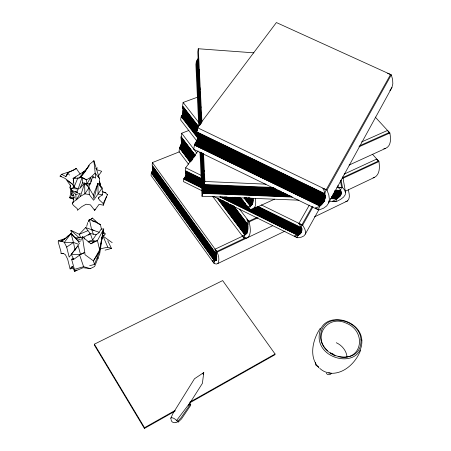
<?xml version="1.0" encoding="UTF-8"?>
<svg xmlns="http://www.w3.org/2000/svg" width="451" height="451" viewBox="0 0 451 451"><rect width="100%" height="100%" fill="white"/><g stroke="black" fill="none" stroke-linecap="round" stroke-linejoin="round"><path stroke-width="0.68" d="M189.685 402.878L274.732 354.847L275.082 354.024L222.659 280.584L94.372 344.181L94.349 345.049L144.41 428.45L175.005 411.171M298.906 223.459L300.941 226.938L301.837 229.863L301.612 232.226L300.265 234.024L297.829 235.253L294.317 235.912L297.914 237.784L301.488 237.119L303.974 235.879L305.35 234.063L305.592 231.679L304.696 228.719L302.649 225.201L298.906 223.459L309.318 205.12M152.415 162.574L152.139 165.196L216.209 253.862L216.784 251.461L152.415 162.574L179.335 151.852M151.711 172.485L151.767 171.91L215.341 260.357L215.471 259.827M151.925 172.119L151.987 171.543L215.685 260.12L215.809 259.596M152.472 166.853L152.41 167.439L216.796 256.67L216.666 257.205L152.692 168.505M152.173 171.803L152.235 171.228L216.192 260.12L216.649 257.91L152.63 169.086L152.799 167.981M152.776 169.294L152.585 171.042L216.317 259.59M152.573 171.684L152.635 171.109M85.853 184.696L86.981 183.985L86.434 179.864L82.121 177.339L73.451 178.765L73.242 180.547L73.795 182.283M198.034 96.988L183.123 102.467L182.621 106.036L198.728 126.714M181.792 116.042L181.888 115.383L197.515 135.599M182.858 108.42L182.762 109.097L197.386 127.909M182.091 115.642L182.187 114.982L196.839 133.924M182.255 115.061L182.351 114.402L196.952 133.27M182.965 111.211L182.723 112.491L196.946 130.835M182.593 114.712L182.88 112.705M188.879 130.452L181.68 133.237L181.139 136.974L194.973 155.183M253.902 52.84L198.277 48.753L197.792 51.955L201.293 123.095M198.164 58.337L201.197 122.965M342.777 176.741L345.556 192.447L345.19 194.809L343.572 197.098L340.725 199.308L336.655 201.439L332.635 201.185L336.643 199.083L339.451 196.895L341.029 194.635L341.373 192.301L340.46 189.905L338.273 187.453L337.923 185.395M106.537 196.484L103.364 205.188L99.09 204.314L94.665 210.375L90.442 204.867L86.107 204.224L81.761 206.643L77.448 210.301L77.217 208.627L73.479 205.397L72.267 203.734L73.124 201.969L74.032 196.219L70.903 188.608L73.992 187.272L77.786 178.111M186.032 175.698L183.974 178.545L183.478 181.612L202.071 190.79M198.04 150.893L185.677 167.789L185.231 170.596L201.642 178.658M144.41 428.45L144.534 427.695L94.372 344.181M184.521 178.81L184.617 178.196L201.952 186.731M185.62 171.949L185.519 172.575L201.563 180.462M184.893 178.325L185.09 177.091L185.919 175.952M185.795 172.716L185.592 173.968L201.608 181.843M185.367 177.22L185.468 176.606L202.133 184.809M185.868 174.109L185.773 174.729L201.766 182.604M185.744 176.736L186.049 174.87M73.682 195.058L72.081 195.976L70.001 187.661L70.435 184.983M197.482 140.374L194.556 144.32L193.71 149.32L318.271 209.89L319.81 205.972L194.415 145.104M197.329 127.633L196.529 132.555L324.41 194.296L326.186 189.713L390.589 74.477L276.395 22.55L197.329 127.633L326.186 189.713M196.484 141.823L194.99 144.348L320.593 205.295L321.614 203.452M197.888 139.246L195.678 142.781L321.653 203.858L322.595 201.969M197.188 140.25L196.23 142.093L322.397 203.243L323.418 201.4M197.042 139.793L196.918 140.509L323.457 201.794L323.722 201.123L197.042 139.793L197.876 138.66M89.67 265.735L94.501 264.393L99.479 251.495L103.279 230.292L99.71 253.755L94.665 266.468L90.352 268.644L83.108 267.702L74.584 271.344L72.25 266.473L70.108 268.943L67.667 259.218L65.361 254.64L63.179 253.338L61.082 253.389L60.902 251.416L58.168 241.888L58.54 240.766L65.795 238.28L68.507 235.45M298.917 200.193L202.037 196.27L202.595 193.372L200.661 152.466M273.424 187.481L204.314 184.493L204.895 181.488L203.497 153.413M73.451 199.15L69.764 197.775L71.038 191.275M291.735 196.704L203.119 193.045L201.326 152.37M201.721 152.41L203.491 192.397L201.563 152.376M275.86 188.766L204.777 185.716L204.906 185.045L274.293 188.033M202.257 153.154L203.976 191.748L202.099 153.126M276.863 189.482L204.991 186.404L205.12 185.733M94.501 264.393L93.442 260.892L99.66 249.86L103.753 228.973L101.221 229.074L98.645 232.981L96.187 234.667L92.59 240.056L88.086 241.556M202.871 153.904L204.545 191.106L202.713 153.876M205.588 185.716L205.526 187.785L280.195 190.959M205.763 187.12L205.893 186.449M284.282 193.118L205.476 189.803L205.763 185.694M328.678 202.899L329.388 199.28L328.835 195.029L327.003 190.147L322.831 188.292C327.714 195.649 324.658 206.445 315.288 207.821L319.223 209.884L323.564 208.204L326.727 205.876L328.678 202.899L391.913 87.528L392.832 83.824L392.635 79.59L391.305 74.838L387.606 73.321M103.364 205.188L103.206 203.502L99.648 200.238L98.527 198.558L98.797 197.211M214.507 260.977L213.949 263.299L151.046 175.478L151.316 172.947L214.507 260.977L216.384 260.075M216.311 260.035L215.042 260.644L215.166 260.12M216.317 255.283L216.446 254.747L152.387 166.058L152.325 166.644L216.486 255.52L216.356 256.055M216.486 257.673L216.615 257.138M94.276 197.527L97.912 183.269L102.174 187.96L102.428 194.911L99.451 196.783L98.527 198.558M101.171 241.64L102.749 235.501L104.564 235.118M101.689 239.577L102.749 235.501L104.096 235.388M74.071 187.041L72.357 184.093L65.012 178.365L60.062 176.127L61.567 174.306L65.885 176.566L67.131 174.746L67.774 172.316L73.333 170.343L76.258 168.46L80.199 174.103M250.903 205.515L250.733 206.13L244.284 197.78M251.263 205.143L251.094 205.757L244.876 197.718M253.045 198.66L252.87 199.291L252.008 198.186M251.669 204.827L251.5 205.442L245.502 197.679M251.923 204.303L251.754 204.923L246.094 197.617M252.785 201.163L253.124 199.889L251.833 198.226M252.543 202.55L252.949 201.371L250.356 198.034M170.912 418.77A3.642 1.342 33.2 0 1 172.671 417.902A3.642 1.342 33.2 0 1 176.555 420.524L189.488 403.448L190.429 404.186L190.581 405.483L181.499 418.928L178.286 421.989L177.074 421.837A3.642 1.342 33.2 0 1 176.132 422.288M256.963 217.433L248.766 221.238L247.695 225.077L233.274 206.084M81.637 239.475L82.409 236.769L90.899 243.749L97.433 240.597L103.753 228.973M86.654 226.447L87.742 222.591M219.541 199.218L245.789 234.058L245.947 233.5L247.216 232.902M94.665 210.375L95.065 209.05M101.419 229.26L100.432 224.485L89.343 219.321L88.244 221.464L89.287 220.612M73.124 201.969L76.056 200.103L80.441 196.326L84.63 182.999L89.033 187.74L93.312 195.255L93.481 198.372M78.762 178.472L89.146 165.697L80.836 176.893L82.121 177.339L76.873 192.605M70.001 187.661L70.598 185.902L66.658 180.062L72.357 184.093M203.13 374.386L203.762 372.565L194.488 378.755L172.857 413.618L170.833 418.184M67.131 174.746L67.813 172.936L76.258 168.46M298.173 234.824L297.091 237.677L213.312 196.337M312.272 206.434L301.911 224.812L300.93 227.428L258.051 206.366M300.947 228.618L301.167 228.031L257.566 206.614M298.957 234.531L298.742 235.101L221.12 196.845M299.678 233.517L299.244 234.667L222.518 196.867M301.899 228.223L300.772 230.613L301.809 228.77M250.226 209.163L299.966 233.657L301.82 230.252M302.097 228.911L300.845 231.335L301.877 229.491M251.303 209.01L300.473 233.218L301.133 231.481L253.423 208.007M93.312 195.255L97.912 183.269L98.081 193.981L93.588 200.244L89.275 194.522L89.033 187.74L88.39 187.926M194.437 145.025L319.849 205.904L320.109 205.244L194.556 144.32M324.077 195.136L324.348 194.454L196.495 132.724L196.371 133.457L324.077 195.136L324.765 193.907M320.593 205.295L321.535 203.407M324.173 196.185L324.444 195.508L196.754 133.829L196.63 134.561L324.173 196.185L324.861 194.956M321.591 204.015L195.649 142.95L195.531 143.66L321.326 204.675L322.674 202.014M324.528 196.551L197.002 134.928L196.878 135.655L324.263 197.228L325.216 195.322M322.397 203.243L322.657 202.578L196.348 141.377M324.619 197.594L197.25 136.022L197.126 136.743L324.354 198.265L325.306 196.36M323.401 201.952L196.895 140.684L196.777 141.4L323.136 202.623L324.083 200.723M324.714 198.632L197.499 137.115L197.38 137.837L324.449 199.308L325.397 197.403M324.201 201.169L324.466 200.498L197.589 139.094L197.465 139.81L324.201 201.169L324.878 199.934M88.638 187.295L92.895 176.6L95.713 178.151L93.893 160.703L89.495 164.423L85.126 171.73L80.836 176.893L86.434 179.864L90.758 177.288L95.138 173.116L99.327 178.28L100.06 186.235M76.941 269.952L74.584 271.344L74.438 269.382L71.737 259.759L72.171 258.682L73.71 259.376L80.537 254.494L84.777 252.47L82.409 236.769M315.474 362.418L315.537 364.797L317.425 366.347M93.391 161.943L93.893 160.703L99.327 178.28M340.443 180.625L341.632 187.481L340.432 190.373L335.595 190.164M337.714 197.955L337.449 198.587L331.119 198.327M338.211 197.329L337.946 197.966L331.378 197.696M340.606 191.545L340.877 190.903L334.569 190.626M338.814 196.709L338.549 197.341L331.536 197.053M340.663 192.205L340.928 191.562L334.597 191.292M339.49 196.089L339.225 196.721L331.508 196.399M360.687 350.106C355.884 362.852 343.149 375.215 328.638 373.062M340.871 193.53L341.142 192.887M340.387 195.469L341.193 193.547L333.481 193.22M65.885 176.566L67.774 172.316L61.567 174.306M331.412 373.157C330.555 375.311 327.189 375.255 326.321 373.135M389.128 133.006L389.382 132.447L375.243 117.074M103.206 203.502L107.496 194.725L107.146 194.251M82.121 177.339L82.646 182.79L79.669 188.614L84.63 182.999L84.861 193.845L80.441 196.326M203.113 373.766L203.762 372.565L202.42 383.305L188.377 405.438M215.054 249.194C215.837 252.757 217.94 257.014 215.798 260.464L214.383 261.011L212.353 260.661L214.428 263.649L216.497 264.021L217.946 263.48C220.139 258.953 218.092 252.893 215.054 249.194L243.038 235.974M323.136 202.623L324.5 200.165M324.263 197.228L325.289 195.384M319.849 205.904L320.531 204.675M324.354 198.265L325.036 197.036M321.326 204.675L322.69 202.223M324.449 199.308L325.132 198.079M305.35 234.063L318.913 209.608M327.003 190.147L391.305 74.838M299.301 233.917L299.988 232.688M300.152 232.863L299.464 234.097L223.989 196.912M299.966 233.657L301.601 230.833M301.725 230.799L300.693 232.643L252.735 209.038M300.473 233.218L301.849 230.765M302.649 225.201L312.994 206.812M301.612 228.076L300.924 229.3L301.144 228.713L256.76 206.902M301.68 228.804L300.992 230.033L255.627 207.725M82.646 182.79L86.981 183.985L90.758 177.288L91.187 182.012M76.755 198.981L80.233 193.383L75.847 194.398L71.461 190.345L77.465 192.594M389.901 90.69L391.913 87.528M99.479 251.495L93.442 260.892L85.053 254.747L84.777 252.47L79.556 254.77L83.598 266.682L90.352 268.644M203.023 373.716L203.762 372.565L202.933 373.546M73.936 198.891L69.764 197.775L70.508 196.636M72.267 203.734L73.423 201.975M102.174 187.96L98.081 193.981L102.428 194.911M89.033 187.74L84.861 193.845L89.275 194.522M190.429 404.186L181.043 417.756L177.919 421.048L176.555 420.524M320.345 328.17C312.802 339.31 308.411 357.057 318.942 367.74M98.014 176.397L101.655 171.29L96.711 169.683M185.936 176.099L183.907 178.9L201.963 187.802M185.44 177.057L183.878 179.154L201.524 187.858M186.229 175.997L184.995 177.711L201.975 186.077M194.826 144.545L196.106 142.775M79.438 243.67L77.781 240.625L71.01 233.477L64.318 242.429L66.669 247.08L69.161 257.098L78.119 245.57L80.537 254.494L71.331 254.415L73.71 259.376M314.454 216.886L347.625 200.87C350.5 197.899 349.057 193.338 348.335 189.786M71.297 254.353L78.119 245.57M67.594 236.871L68.501 235.811M72.402 266.327L70.108 268.943L73.287 267.956M99.237 232.316L85.662 227.586L79.258 234.306L80.526 237.384M90.612 219.648L92.416 218.059L98.792 223.938L100.432 224.485M76.337 191.072L75.469 191.929L77.155 192.346M82.482 173.015L84.844 170.952L72.842 178.54M58.54 240.766L59.977 241.353L62.103 241.184L71.01 233.477L77.781 240.625L80.301 241.742M90.33 219.761L92.416 218.059M88.114 235.163L90.301 233.601L96.187 234.667M66.669 247.08L73.462 242.452L78.897 244.442M345.1 191.359L374.262 177.502C380.069 174.593 379.736 167.033 378.953 161.548L376.619 159.102L344.119 174.12M253.22 198.35L252.943 202.803L251.855 204.968L250.079 206.197L247.633 206.49L249.899 209.568L252.391 209.287L254.212 208.058L255.328 205.87L255.723 202.73L255.396 198.637M90.848 243.839L94.975 241.15L97.433 240.597L99.66 249.86M71.737 259.759L73.412 258.694M349.085 165.072L385.605 148.373C391.485 145.814 390.825 138.22 389.856 133L387.398 130.486L361.527 141.986M87.066 185.801L90.702 183.715M144.534 427.695L175.18 410.404M189.888 402.1L275.082 354.024M81.135 240.191L75.486 237.936L83.835 237.113L90.301 233.601L92.59 240.056L94.975 241.15L88.187 241.956M73.457 178.297L75.836 177.085M60.586 241.043L65.468 238.556M217.946 263.48L285.077 231.07M175.929 422.26C173.894 423.596 170.963 421.82 171.07 419.43M216.187 259.872L214.918 260.481L214.794 261.005L151.542 172.913L151.604 172.338L215.042 260.644M216.784 251.461L245.423 237.874M244.521 238.427L246.956 237.976L248.749 236.606C251.483 232.152 250.046 226.65 249.206 221.853L246.945 219.034C247.779 223.775 249.2 229.198 246.534 233.612L244.775 234.982L242.39 235.445L244.521 238.427L245.784 237.829M217.207 252.07L272.466 225.821M245.789 234.058L247.058 233.46M342.247 177.841L378.507 161.007L372.475 154.248M249.206 221.853L258.034 217.748M342.692 178.399L378.953 161.548M252.391 209.287L274.512 199.173M359.712 145.701L389.382 132.447M358.923 146.834L389.856 133M90.301 233.601L87.973 230.647L79.258 234.306L70.903 230.309L71.579 233.629M345.776 201.62L347.625 200.87M107.75 240.755L111.459 248.383L105.145 250.147M95.674 168.533L97.647 167.935M74.438 269.382L83.598 266.682M373.084 177.807L374.262 177.502M100.556 248.783L107.772 247.182L111.459 248.383M383.807 148.723L385.605 148.373M86.981 183.985L90.685 183.456M69.764 197.775L74.511 197.346M61.359 241.251L62.74 241.15M61.082 253.389L63.704 253.383M75.103 250.367L73.462 242.452L64.318 242.429L62.103 241.184M338.273 187.453L342.456 187.543L344.643 190.023L345.556 192.447M328.717 201.4L335.724 201.687L336.886 198.902L330.549 198.643M283.679 192.43L205.605 189.138L205.464 186.325M332.917 194.505L340.657 194.832M332.658 195.148L340.494 195.48L340.223 196.112L332.472 195.796M204.675 190.446L286.176 193.851M204.106 191.089L287.315 194.556M203.621 191.737L289.142 195.294M203.243 192.391L290.782 196.01M202.595 193.372L292.333 197.07M204.895 181.488L266 184.166M336.779 187.272L341.632 187.481M334.332 191.934L341.514 192.244L341.244 192.887L334.123 192.588M205.656 187.114L278.769 190.226M281.385 191.669L205.735 188.473L205.628 186.359M333.221 193.868L340.928 194.189M330.228 372.853C326.293 372.881 322.617 370.987 319.753 368.388M92.348 220.939L95.753 221.244M338.154 356.6C362.384 362.209 367.125 331.519 346.436 323.277C327.629 314.014 311.703 336.92 327.764 350.901M103.555 192.092L105.923 192.594M190.44 404.677L190.779 404.784M330.352 352.817L332.996 353.956L335.138 355.969M60.062 176.127L61.325 176.578M102.292 191.466L105.731 193.067L107.496 194.725M196.647 131.816L324.681 193.609M196.591 132.075L324.568 193.851M195.796 142.065L321.913 203.192M195.108 143.638L320.853 204.63M89.343 219.321L91.559 229.35L94 230.546M185.677 167.789L201.631 175.614M261.338 204.906L301.911 224.812M201.326 178.985L185.53 171.222L185.434 171.854L201.4 179.701M238.607 197.301L241.77 198.852M237.192 197.284L243.066 200.176M235.619 197.205L243.534 201.09M255.802 207.122L301.212 229.446M185.694 173.342L201.445 181.088M234.21 197.194L244.916 202.46M232.801 197.183L245.383 203.373M254.482 207.849L301.059 230.754M231.927 197.437L245.834 204.275M185.947 175.49L201.738 183.264M230.162 197.25L247.216 205.645M252.904 208.435L300.913 232.062M185.846 176.115L201.62 183.884M228.753 197.234L247.684 206.552M226.436 196.777L248.501 207.635M185.09 177.091L202.093 185.462M225.038 196.754L249.313 208.712M183.974 178.545L201.642 187.25M220.15 196.766L298.038 235.157M219.8 196.867L297.959 235.394M336.277 342.721C341.937 345.263 346.419 350.647 347.05 356.921M330.803 353.392L334.484 355.405M103.724 236.612L112.198 242.666M102.456 232.643L105.111 234.593M70.903 230.309L79.517 238.032M103.482 232.051L105.455 233.917M190.378 404.333L190.034 403.983L189.939 404.395L189.488 403.448L190.187 404.417M317.803 366.173L318.581 367.058M183.123 102.467L198.479 122.114M198.299 126.387L182.768 106.447L182.672 107.124L198.186 127.058M198.192 127.329L182.683 107.4L182.587 108.077L197.927 127.796M197.2 127.926L182.999 109.661L182.824 111.025L197.504 129.939M182.909 110.332L197.515 129.144M251.23 198.299L252.96 200.537M182.818 111.82L197.487 130.734M249.324 197.549L252.774 201.997M248.664 197.549L252.723 202.792L252.205 204.664L246.77 197.645M182.785 113.37L196.997 131.715M248.247 197.854L252.549 203.418M182.689 114.041L196.884 132.38M247.644 197.927L252.374 204.044M197.978 137.003L181.629 115.834L181.533 116.493L197.865 137.651M197.594 137.893L181.133 116.561L180.654 119.994L197.019 141.27M243.935 197.95L250.232 206.107L249.347 209.292L240.592 197.91M181.68 133.237L196.85 153.137M239.498 209.084L248.766 221.238M195.193 155.206L181.178 136.76L181.088 137.38L195.091 155.815M233.844 206.062L247.858 224.508M233.528 205.932L247.791 224.699M195.063 155.956L181.065 137.527L180.975 138.141L194.533 156.007M232.812 205.667L247.655 225.212L247.498 225.788L231.82 205.132M194.719 156.429L181.161 138.558L181.071 139.173L194.195 156.474M231.588 205.008L247.689 226.227L247.531 226.797L230.596 204.472M193.953 156.334L181.251 139.584L181.161 140.199L193.93 157.044M230.36 204.342L247.717 227.231L247.56 227.8L229.683 204.213M194.026 157.354L181.336 140.605L181.251 141.219L193.58 157.5M229.559 204.235L247.746 228.234L247.588 228.804L228.026 202.978M193.338 157.36L181.432 141.631L181.341 142.245L193.237 157.963M228.217 203.407L247.779 229.243L247.616 229.807L227.225 202.865M192.994 157.811L181.522 142.651L181.432 143.26L192.893 158.414M226.988 202.73L247.808 230.241L247.65 230.805L226.002 202.183M192.865 158.549L181.403 143.401L181.313 144.01L192.763 159.152M225.962 202.319L247.605 230.929L247.447 231.493L224.553 201.214M192.532 159.023L181.093 143.892L181.003 144.495L192.43 159.626M224.728 201.62L247.182 231.329L247.024 231.893L224.17 201.636M191.991 159.209L180.986 144.647L180.902 145.25L191.889 159.806M223.296 200.661L246.99 232.028L246.827 232.586L222.738 200.678M85.662 227.586L87.973 230.647M192.081 160.24L180.682 145.132L180.592 145.735L191.562 160.274M222.49 200.526L246.567 232.423L246.409 232.981L221.514 199.985M191.404 160.24L180.366 145.611L180.282 146.214L191.303 160.832M221.531 200.182L246.139 232.812L245.987 233.37L220.55 199.63M191.28 160.973L180.259 146.355L180.174 146.958L190.756 161.007M220.522 199.77L245.947 233.5M190.953 161.441L179.955 146.84L179.864 147.438L190.429 161.475M219.299 199.071L245.53 233.889L245.372 234.447L218.323 198.519M190.626 161.903L179.645 147.314L179.554 147.911L190.102 161.932M218.498 198.93L245.107 234.272L243.991 238.184L212.596 196.315M217.529 198.378L244.949 234.83M189.877 161.712L179.537 147.973L179.019 151.547L188.473 164.153M217.128 197.933L244.927 234.881M67.813 172.936L69.431 175.106M152.714 169.875L216.519 258.446M152.647 170.455L216.395 258.981M177.919 421.048L178.286 421.989M71.94 190.373L70.903 188.608L78.344 188.946L73.992 187.272L73.451 178.765M83.835 237.113L84.703 239.019M107.772 247.182L102.749 235.501M71.478 233.263L72.532 235.839M92.895 176.6L93.385 177.914M91.559 229.35L93.351 234.227M99.423 181.353L101.075 187.255M71.01 233.477L73.462 242.452M99.519 181.77L101.097 187.65M97.844 257.527L98.155 258.812M341.136 180L342.456 187.543M99.417 182.756L99.694 184.792M71.816 193.316L72.081 195.976M205.515 188.405L205.453 190.474L205.244 186.257M205.295 186.291L205.476 189.803M198.277 48.753L201.935 122.086M204.884 184.307L204.991 186.404M198.558 60.282L198.66 62.385M199.009 69.392L199.111 71.495M199.46 78.502L199.562 80.605M199.911 87.612L200.013 89.715M200.396 97.422L200.47 98.825M200.847 106.532L200.92 107.93M201.264 114.943L201.371 117.04M203.559 161.187L203.626 162.591M204.01 170.298L204.083 171.701M204.461 179.408L204.534 180.812M204.709 184.312L204.777 185.716M198.265 60.445L198.649 68.174M198.716 69.578L201.349 122.988M202.798 153.712L204.314 184.493M200.819 123.647L197.668 59.019L200.667 123.63M200.368 124.318L197.245 59.707L197.544 68.834M197.611 70.238L197.983 77.961M198.051 79.365L198.457 87.787M198.525 89.191L198.897 96.914M198.964 98.318L199.81 115.873M199.878 117.277L200.216 124.296M200.018 124.989L196.924 60.395L199.866 124.966M201.174 152.337L203.119 193.045M199.376 125.316L196.36 61.443L195.892 64.538L198.767 126.241M199.968 152.01L202.037 196.27M75.847 194.398L76.033 199.466M360.986 339.783C361.973 366.635 321.095 359.605 320.622 336.965C320.464 310.886 359.892 317.797 360.986 339.783M361.854 340.426C362.914 368.873 319.573 361.51 319.116 337.449C318.975 309.854 360.687 317.154 361.854 340.426M197.747 138.203L197.623 138.925L324.534 200.34L324.805 199.669L197.747 138.203"/></g></svg>
